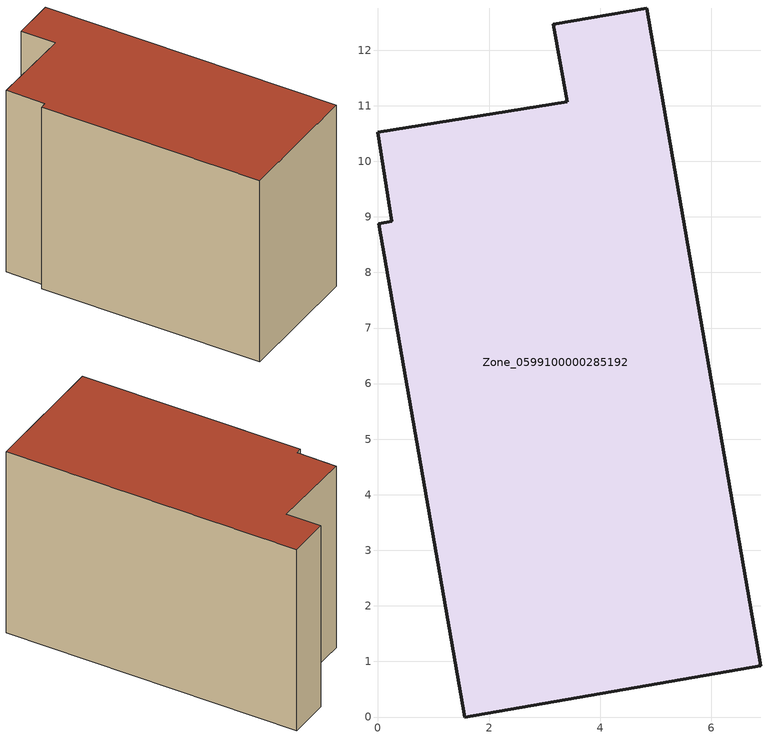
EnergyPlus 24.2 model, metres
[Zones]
Zone_0599100000285192
 floor ground (C_G): 6.89,0.92 1.57,0 0.02,8.88 0.25,8.92 0,10.52 3.41,11.07 3.16,12.47 4.84,12.76 z0
 wall outside (C_F): 3.16,12.47 3.41,11.07 0,10.52 0.25,8.92 0.02,8.88 1.57,0 6.89,0.92 4.84,12.76 3.16,12.47 z0:7.92
 roof outside (C_R): 0.02,8.88 1.57,0 6.89,0.92 4.84,12.76 3.16,12.47 3.41,11.07 0,10.52 0.25,8.92 z7.92
[BUILDING]
Pand.0599100000285192: North Axis=0; Terrain=City; Loads Convergence Tolerance Value=0.04; Temperature Convergence Tolerance Value=0.4; Solar Distribution=FullExterior; Maximum Number of Warmup Days=25; Minimum Number of Warmup Days=1
[Site:Location]
Rotterdam.The.Hague.AP_ZH_NLD Design_Conditions: Latitude=51.96; Longitude=4.45; Time Zone=1; Elevation=-4.5
[SITE:GROUNDTEMPERATURE:BUILDINGSURFACE]
18, 18, 18, 18, 18, 18, 18, 18, 18, 18, 18, 18
[MATERIAL] Thermal Absorptance=0.9; Solar Absorptance=0.7; Visible Absorptance=0.7
Name | Roughness | Thickness | Conductivity | Density | Specific Heat
G.TI.1992-2005 | MediumSmooth | 0.15 | 0.06 | 540 | 1210
F.TI.1992-2005 | Rough | 0.3 | 0.12 | 1920 | 840
R.TI.1992-2005 | MediumRough | 0.2 | 0.08 | 1500 | 1000
[CONSTRUCTION]
C_G: G.TI.1992-2005
C_F: F.TI.1992-2005
C_R: R.TI.1992-2005
[ZONE]
Zone_0599100000285192: Type=1; Multiplier=1; Ceiling Height=Autocalculate; Volume=Autocalculate; Floor Area=autocalculate; Part of Total Floor Area=Yes
[ZONEINFILTRATION:DESIGNFLOWRATE]
Infil_Zone_0599100000285192: Zone or ZoneList or Space or SpaceList=Zone_0599100000285192; Schedule=AlwaysOn; Design Flow Rate Calculation Method=Flow/Area; Flow Rate per Floor Area=0.0015; Constant Term Coefficient=1; Temperature Term Coefficient=0; Velocity Term Coefficient=0; Velocity Squared Term Coefficient=0
[HVACTEMPLATE:ZONE:IDEALLOADSAIRSYSTEM]
Zone_0599100000285192: Maximum Heating Supply Air Temperature=50; Minimum Cooling Supply Air Temperature=13; Maximum Heating Supply Air Humidity Ratio=0.0156; Minimum Cooling Supply Air Humidity Ratio=0.0077; Heating Limit=NoLimit; Cooling Limit=NoLimit; Dehumidification Control Type=ConstantSensibleHeatRatio; Cooling Sensible Heat Ratio=0.7; Dehumidification Setpoint=60; Humidification Control Type=None; Humidification Setpoint=30; Outdoor Air Method=None; Outdoor Air Flow Rate per Person=0.00944; Outdoor Air Flow Rate per Zone Floor Area=0; Outdoor Air Flow Rate per Zone=0; Demand Controlled Ventilation Type=None; Outdoor Air Economizer Type=NoEconomizer; Heat Recovery Type=None; Sensible Heat Recovery Effectiveness=0.7; Latent Heat Recovery Effectiveness=0.65
[ZONECONTROL:THERMOSTAT]
ThermostatControl_Zone_0599100000285192: Zone or ZoneList=Zone_0599100000285192; Control Type Schedule=DualSetpointControlType; Control 1=Thermostat_Zone_0599100000285192; Temperature Difference Between Cutout And Setpoint=0
[THERMOSTATSETPOINT:DUALSETPOINT]
Thermostat_Zone_0599100000285192: Heating Setpoint Temperature Schedule=HeatingSetpoint_Zone_0599100000285192; Cooling Setpoint Temperature Schedule=CoolingSetpoint_Zone_0599100000285192
[SCHEDULE:COMPACT]
HeatingSetpoint_Zone_0599100000285192: Through: 12/31, For: AllDays, Until: 24:00, 21
CoolingSetpoint_Zone_0599100000285192: Through: 12/31, For: AllDays, Until: 24:00, 24
DualSetpointControlType: Through: 12/31, For: AllDays, Until: 24:00, 4
AlwaysOn: Through: 12/31, For: AllDays, Until: 24:00, 1
